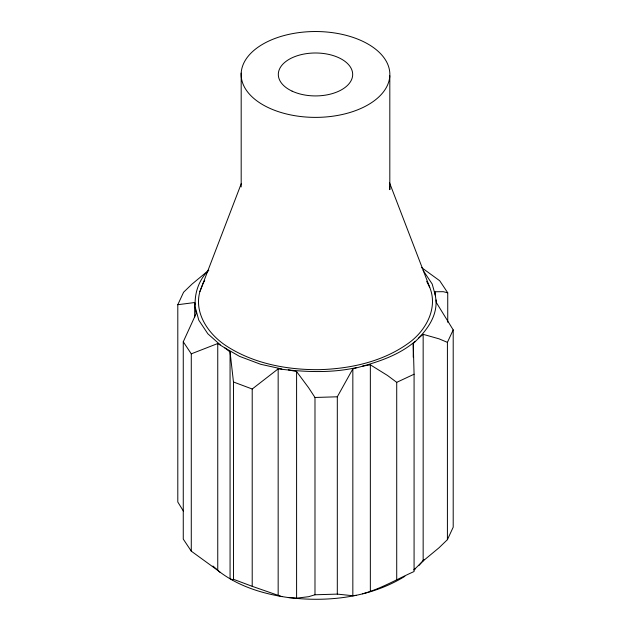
<?xml version="1.0" encoding="UTF-8"?>
<svg xmlns="http://www.w3.org/2000/svg" width="631" height="631" viewBox="0 0 631 631"><rect width="100%" height="100%" fill="white"/><g stroke="black" fill="none" stroke-linecap="round" stroke-linejoin="round"><path stroke-width="0.95" d="M447.734 322.26L447.734 292.808L443.246 291.688L434.846 291.759L436.329 302.525L453.2 329.887L453.2 527.2L447.411 539.671L438.963 547.826L423.156 560.912L413.92 569.896L415.245 568.917M404.865 576.308C370.492 597.612 327.915 602.392 288.359 597.549C263.261 594.031 237.84 586.341 217.75 570.385L191.28 551.155L183.266 539.103L183.266 341.789L196.154 313.575C192.897 298.108 197.164 281.205 208.806 270.202M436.029 299.922C437.196 317.811 425.404 331.961 413.25 343.532L413.25 357.28M241.357 183.408L199.893 291.554C193.622 314.017 209.445 335.424 227.696 346.813C254.821 363.898 287.491 369.924 319.176 369.663C350.26 368.772 382.307 361.871 407.989 343.54C425.444 331.401 438.364 308.559 429.735 287.381L389.477 182.604M199.893 291.554L203.292 282.948M183.447 511.173L177.8 502.016L177.8 304.71L183.582 292.24L192.037 284.084L207.844 270.999M447.411 539.671L447.411 342.357L453.2 329.887M356.357 595.293L352.839 595.727L337.309 594.11L337.309 396.796L352.839 368.875C374.885 362.92 397.53 356.491 415.245 341.245M203.774 282.183L204.728 280.653M418.739 565.621L424.166 559.468M418.739 337.956L423.156 334.335L438.963 338.808L447.411 342.357M281.868 596.642L252.211 586.325L252.211 389.011L278.161 368.875C304.142 371.927 330.573 373.378 356.357 367.628M413.25 343.532L414.078 374.215L414.078 571.528C396.978 579.14 380.738 588.897 362.533 593.818M362.533 366.154L370.35 364.828L387.521 375.477L396.718 382.339L414.078 374.215M252.211 586.325L233.47 579.297L232.279 579.802L230.063 578.572L230.063 351.995L224.581 347.744L217.75 343.532L191.28 353.841L191.28 551.155M337.309 594.11L314.987 594.781L308.575 596.713L296.594 598.141L288.359 597.549M177.8 304.71L194.671 302.533L194.971 304.323M337.309 396.796L314.987 397.475L308.575 387.694L296.594 371.572L288.359 369.884M281.868 368.977L260.642 364.276L239.465 356.334L224.581 347.744M230.063 351.995L233.47 381.992L252.211 389.011M421.642 267.623L439.72 280.756L447.734 292.808M220.219 344.794L207.844 333.791L198.789 320.177L195.492 308.157M212.97 566.015L220.219 572.459M423.156 270.454L432.211 284.068L435.508 296.081M183.266 341.789L191.28 353.841M426.666 281.292L429.735 287.381M389.619 186.042L389.816 189.639L389.816 75.807A74.355 42.932 0 0 0 280.361 36.622A74.355 42.932 0 0 0 276.315 110.938A74.355 42.932 0 0 0 389.816 75.807M434.846 291.759L434.846 293.73M423.156 334.335L423.156 560.912M396.718 382.339L396.718 579.644M370.35 364.828L370.35 591.397M352.839 368.875L352.839 595.727M314.987 397.475L314.987 594.781M296.594 371.572L296.594 598.141M278.161 368.875L278.161 595.727M241.184 73.109L241.184 186.942M233.47 381.992L233.47 579.297M217.75 343.532L217.75 570.385M194.671 302.533L194.671 317.267M292.106 91.14A37.174 21.462 0 0 0 352.216 77.818A37.174 21.462 0 0 0 302.178 54.416A37.174 21.462 0 0 0 292.106 91.14"/></g></svg>
